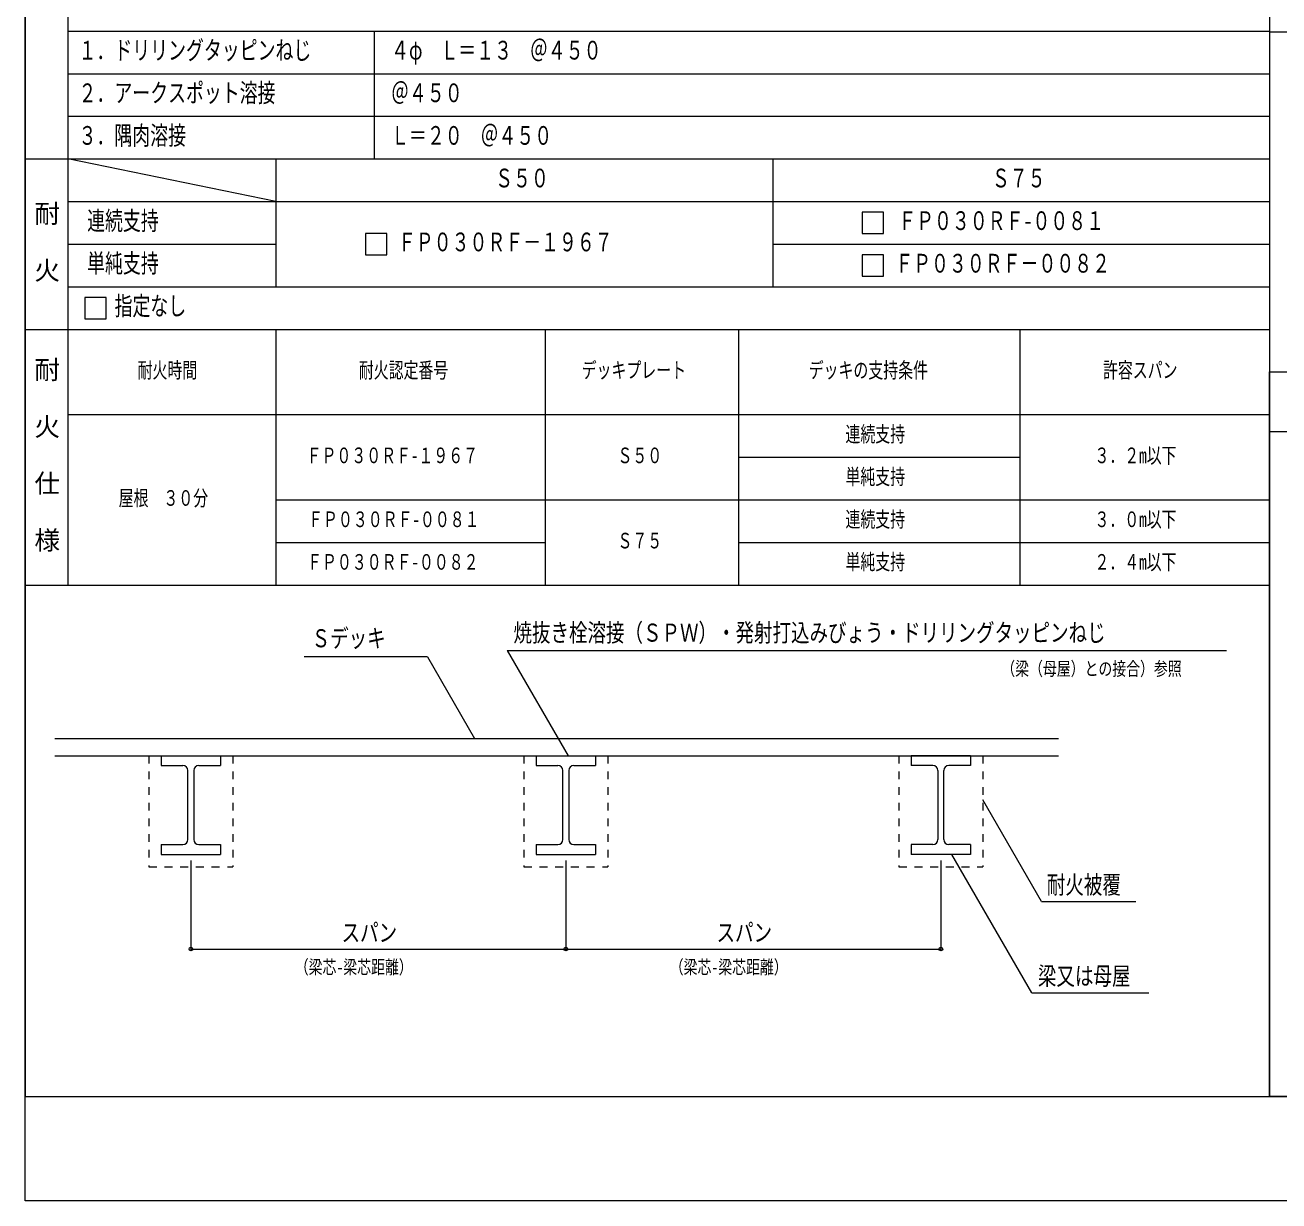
# Model space of a CAD drawing. Units: millimetres on the paper. Extents: x -292 to 292, y -205 to 205.
# Drawn here: x -292 to -52.2, y -205 to 19.9 of the extents above; entities that cross this region are included whole.
import ezdxf
from ezdxf.enums import TextEntityAlignment as Align

# ---------------------------------------------------------------- set-up
doc = ezdxf.new("R2010")
doc.units = ezdxf.units.MM
doc.linetypes.add('USER1', pattern=[3, 1.5, -1.5])
doc.linetypes.add('USER2', pattern=[7.5, 5, -2.5])
doc.layers.add('0-2_M1-0', color=7, linetype='Continuous', lineweight=18)
doc.layers.add('0-6_M2-2-0', color=7, linetype='Continuous', lineweight=18)
doc.styles.add('ＭＳ ゴシック', font='')
doc.styles.get('ＭＳ ゴシック').set_extended_font_data('MS Gothic')

msp = doc.modelspace()

# ---------------------------------------------------------------- linework, layer by layer
at = {"layer": '0-2_M1-0'}
for p, q in [((-199.792, -99.708), (-188.166, -119.844)), ((-199.792, -99.708), (-62.226, -99.708)), ((-215.036, -100.95), (-238.625, -100.95)), ((-215.036, -100.95), (-206.035, -116.542)), ((-286.295, -116.542), (-94.377, -116.542)), ((-286.295, -119.844), (-194.25, -119.844)), ((-265.959, -119.844), (-265.959, -121.731)), ((-265.959, -119.844), (-254.636, -119.844)), ((-254.636, -119.844), (-254.636, -121.731)), ((-194.25, -119.844), (-194.25, -121.731)), ((-194.25, -119.844), (-182.927, -119.844)), ((-182.927, -119.844), (-182.927, -121.731)), ((-182.927, -119.844), (-94.377, -119.844)), ((-122.54, -119.844), (-122.54, -121.731)), ((-111.218, -119.844), (-122.54, -119.844)), ((-111.218, -119.844), (-111.218, -121.731)), ((-265.959, -121.731), (-261.807, -121.731)), ((-258.788, -121.731), (-254.636, -121.731)), ((-194.25, -121.731), (-190.098, -121.731)), ((-187.079, -121.731), (-182.927, -121.731)), ((-118.389, -121.731), (-122.54, -121.731)), ((-111.218, -121.731), (-115.369, -121.731)), ((-260.864, -135.884), (-260.864, -122.675)), ((-259.732, -122.675), (-259.732, -135.884)), ((-189.155, -135.884), (-189.155, -122.675)), ((-188.022, -122.675), (-188.022, -135.884)), ((-117.445, -122.675), (-117.445, -135.884)), ((-116.313, -135.884), (-116.313, -122.675)), ((-97.628, -147.731), (-108.859, -128.278)), ((-265.959, -136.828), (-261.807, -136.828)), ((-258.788, -136.828), (-254.636, -136.828)), ((-254.636, -136.828), (-254.636, -138.715)), ((-194.25, -136.828), (-194.25, -138.715)), ((-194.25, -136.828), (-190.098, -136.828)), ((-194.25, -138.715), (-182.927, -138.715)), ((-187.079, -136.828), (-182.927, -136.828)), ((-182.927, -136.828), (-182.927, -138.715)), ((-122.54, -136.828), (-122.54, -138.715)), ((-118.389, -136.828), (-122.54, -136.828)), ((-111.218, -136.828), (-115.369, -136.828)), ((-99.456, -165.228), (-114.763, -138.715)), ((-260.298, -139.895), (-260.298, -157.173)), ((-188.588, -139.895), (-188.588, -157.173)), ((-116.879, -139.895), (-116.879, -157.173)), ((-97.628, -147.731), (-79.594, -147.731)), ((-260.298, -156.819), (-188.588, -156.819)), ((-188.588, -156.819), (-116.879, -156.819)), ((-99.456, -165.228), (-77.128, -165.224)), ((248.352, -185.044), (-54.026, -185.044))]:
    msp.add_line(p, q, dxfattribs=at)
at = {"layer": '0-2_M1-0', "linetype": 'USER1'}
for p, q in [((-252.278, -119.844), (-252.278, -141.074)), ((-196.609, -119.844), (-196.609, -141.074)), ((-180.568, -119.844), (-180.568, -141.074)), ((-124.899, -119.844), (-124.899, -141.074)), ((-108.859, -119.844), (-108.859, -141.074)), ((-196.609, -141.074), (-180.568, -141.074)), ((-124.899, -141.074), (-108.859, -141.074))]:
    msp.add_line(p, q, dxfattribs=at)
msp.add_lwpolyline([(-268.318, -119.844), (-268.318, -141.074), (-252.278, -141.074)], dxfattribs=at)
at = {"layer": '0-2_M1-0'}
for points in [[(-265.959, -136.828), (-265.959, -138.715), (-254.636, -138.715)], [(-111.218, -136.828), (-111.218, -138.715), (-122.54, -138.715)]]:
    msp.add_lwpolyline(points, dxfattribs=at)
for centre in [(-260.298, -156.819), (-188.588, -156.819), (-188.588, -156.819), (-116.879, -156.819)]:
    msp.add_circle(centre, 0.354, dxfattribs=at)
for centre, start, end in [((-261.807, -122.675), 0, 90), ((-258.788, -122.675), 90, 180), ((-190.098, -122.675), 0, 90), ((-187.079, -122.675), 90, 180), ((-118.389, -122.675), 0, 90), ((-115.369, -122.675), 90, 180), ((-261.807, -135.884), 270, 0), ((-258.788, -135.884), 180, 270), ((-190.098, -135.884), 270, 0), ((-187.079, -135.884), 180, 270), ((-118.389, -135.884), 270, 0), ((-115.369, -135.884), 180, 270)]:
    msp.add_arc(centre, 0.944, start, end, dxfattribs=at)
at = {"layer": '0-6_M2-2-0'}
for p, q in [((-292, 185), (-292, -185)), ((-54.026, 185), (-54.026, -185)), ((-283.85, 173.59), (-283.85, -87.203)), ((-54.026, 173.59), (-54.026, -46.41)), ((-283.85, 18.744), (-54.026, 18.744)), ((-225.271, 18.744), (-225.271, -5.705)), ((-283.85, 10.595), (-54.026, 10.595)), ((-283.85, 2.445), (-54.026, 2.445)), ((-292, -5.705), (-54.026, -5.705)), ((-292, -5.705), (-54.026, -5.705)), ((-244.016, -13.855), (-283.85, -5.705)), ((-244.016, -5.705), (-244.016, -30.154)), ((-149.021, -5.705), (-149.021, -30.154)), ((-283.85, -13.855), (-54.026, -13.855)), ((-283.85, -22.004), (-244.016, -22.004)), ((-149.021, -22.004), (-54.026, -22.004)), ((-283.85, -30.154), (-54.026, -30.154)), ((-292, -38.304), (-54.026, -38.304)), ((-292, -38.304), (-54.026, -38.304)), ((-292, -38.304), (-54.026, -38.304)), ((-292, -38.304), (-54.026, -38.304)), ((-244.016, -38.304), (-244.016, -87.203)), ((-192.573, -38.304), (-192.573, -87.203)), ((-155.541, -38.304), (-155.541, -87.203)), ((-101.752, -38.304), (-101.752, -87.203)), ((-54.026, -46.41), (292, -46.41)), ((-54.026, -185.044), (-54.026, -46.454)), ((-54.026, -46.454), (248.352, -46.454)), ((-283.85, -54.604), (-54.026, -54.604)), ((-54.026, -57.863), (111.974, -57.863)), ((-54.026, -57.863), (292, -57.863)), ((-155.541, -62.753), (-101.752, -62.753)), ((-244.016, -70.903), (-54.026, -70.903)), ((-244.016, -79.053), (-192.573, -79.053)), ((-155.541, -79.053), (-54.026, -79.053)), ((-292, -87.203), (-54.026, -87.203)), ((-292, -185), (-54.026, -185)), ((-292, -185), (292, -185))]:
    msp.add_line(p, q, dxfattribs=at)
at = {"layer": '0-6_M2-2-0', "linetype": 'USER2'}
msp.add_line((-54.026, 18.59), (111.974, 18.59), dxfattribs=at)
at = {"layer": '0-6_M2-2-0'}
msp.add_lwpolyline([(292, -205), (-292, -205), (-292, 205)], dxfattribs=at)
for points in [[(-131.907, -19.967), (-127.832, -19.967), (-127.832, -15.892), (-131.907, -15.892)], [(-226.901, -24.042), (-222.826, -24.042), (-222.826, -19.967), (-226.901, -19.967)], [(-131.907, -28.117), (-127.832, -28.117), (-127.832, -24.042), (-131.907, -24.042)], [(-280.59, -36.267), (-276.515, -36.267), (-276.515, -32.192), (-280.59, -32.192)]]:
    msp.add_lwpolyline(points, close=True, dxfattribs=at)

# ---------------------------------------------------------------- texts
at = {"layer": '0-2_M1-0', "style": 'ＭＳ ゴシック', "width": 0.75}
for s, height, p in [('Ｓデッキ', 3.459, (-237.199, -100.146)), ('焼抜き栓溶接（ＳＰＷ）・発射打込みびょう・ドリリングタッピンねじ', 3.459, (-198.603, -99.072)), ('（梁（母屋）との接合）参照', 2.594, (-105.314, -105.278)), ('耐火被覆', 3.459, (-96.601, -147.292)), ('スパン', 3.459, (-231.473, -156.439)), ('スパン', 3.459, (-159.765, -156.43)), ('（梁芯-梁芯距離）', 2.594, (-240.424, -162.35)), ('（梁芯-梁芯距離）', 2.594, (-168.716, -162.341)), ('梁又は母屋', 3.459, (-98.308, -164.737))]:
    msp.add_text(s, height=height, dxfattribs=at).set_placement(p, align=Align.BOTTOM_LEFT)
at = {"layer": '0-6_M2-2-0', "style": 'ＭＳ ゴシック', "width": 0.7}
for s, height, p in [('１．ドリリングタッピンねじ', 3.585, (-281.764, 12.225)), ('４φ\u3000Ｌ＝１３\u3000＠４５０', 3.585, (-222.011, 12.225)), ('２．アークスポット溶接', 3.585, (-281.764, 4.075)), ('＠４５０', 3.585, (-222.011, 4.075)), ('３．隅肉溶接', 3.585, (-281.764, -4.075)), ('Ｌ＝２０\u3000＠４５０', 3.585, (-222.011, -4.075)), ('Ｓ５０', 3.585, (-202.109, -12.225)), ('Ｓ７５', 3.585, (-107.115, -12.225)), ('連続支持', 3.585, (-280.134, -20.374)), ('ＦＰ０３０ＲＦ-００８１', 3.585, (-125.028, -20.374)), ('ＦＰ０３０ＲＦ－１９６７', 3.585, (-220.707, -24.449)), ('単純支持', 3.585, (-280.134, -28.524)), ('ＦＰ０３０ＲＦ－００８２', 3.585, (-125.598, -28.524)), ('指定なし', 3.585, (-274.885, -36.674)), ('耐火時間', 2.987, (-270.485, -48.491)), ('耐火認定番号', 2.987, (-228.183, -48.491)), ('デッキプレート', 2.987, (-185.562, -48.491)), ('デッキの支持条件', 2.987, (-142.148, -48.491)), ('許容スパン', 2.987, (-85.876, -48.491)), ('連続支持', 2.987, (-135.112, -60.716)), ('ＦＰ０３０ＲＦ-１９６７', 2.987, (-238.166, -64.791)), ('Ｓ５０', 2.987, (-178.716, -64.791)), ('３．２m以下', 2.987, (-87.493, -64.791)), ('単純支持', 2.987, (-135.112, -68.866)), ('屋根\u3000３０分', 2.987, (-274.104, -72.941)), ('ＦＰ０３０ＲＦ-００８１', 2.987, (-237.881, -77.015)), ('連続支持', 2.987, (-135.112, -77.015)), ('３．０m以下', 2.987, (-87.493, -77.015)), ('Ｓ７５', 2.987, (-178.716, -81.09)), ('ＦＰ０３０ＲＦ-００８２', 2.987, (-238.071, -85.165)), ('単純支持', 2.987, (-135.112, -85.165)), ('２．４m以下', 2.987, (-87.493, -85.165))]:
    msp.add_text(s, height=height, dxfattribs=at).set_placement(p, align=Align.BOTTOM_LEFT)
at = {"layer": '0-6_M2-2-0', "style": 'ＭＳ ゴシック'}
for s, p in [('耐', (-290.207, -19.016)), ('火', (-290.207, -29.883)), ('耐', (-290.207, -48.899)), ('火', (-290.207, -59.765)), ('仕', (-290.207, -70.631)), ('様', (-290.207, -81.498))]:
    msp.add_text(s, height=3.585, dxfattribs=at).set_placement(p, align=Align.BOTTOM_LEFT)

doc.saveas('drawing.dxf')
